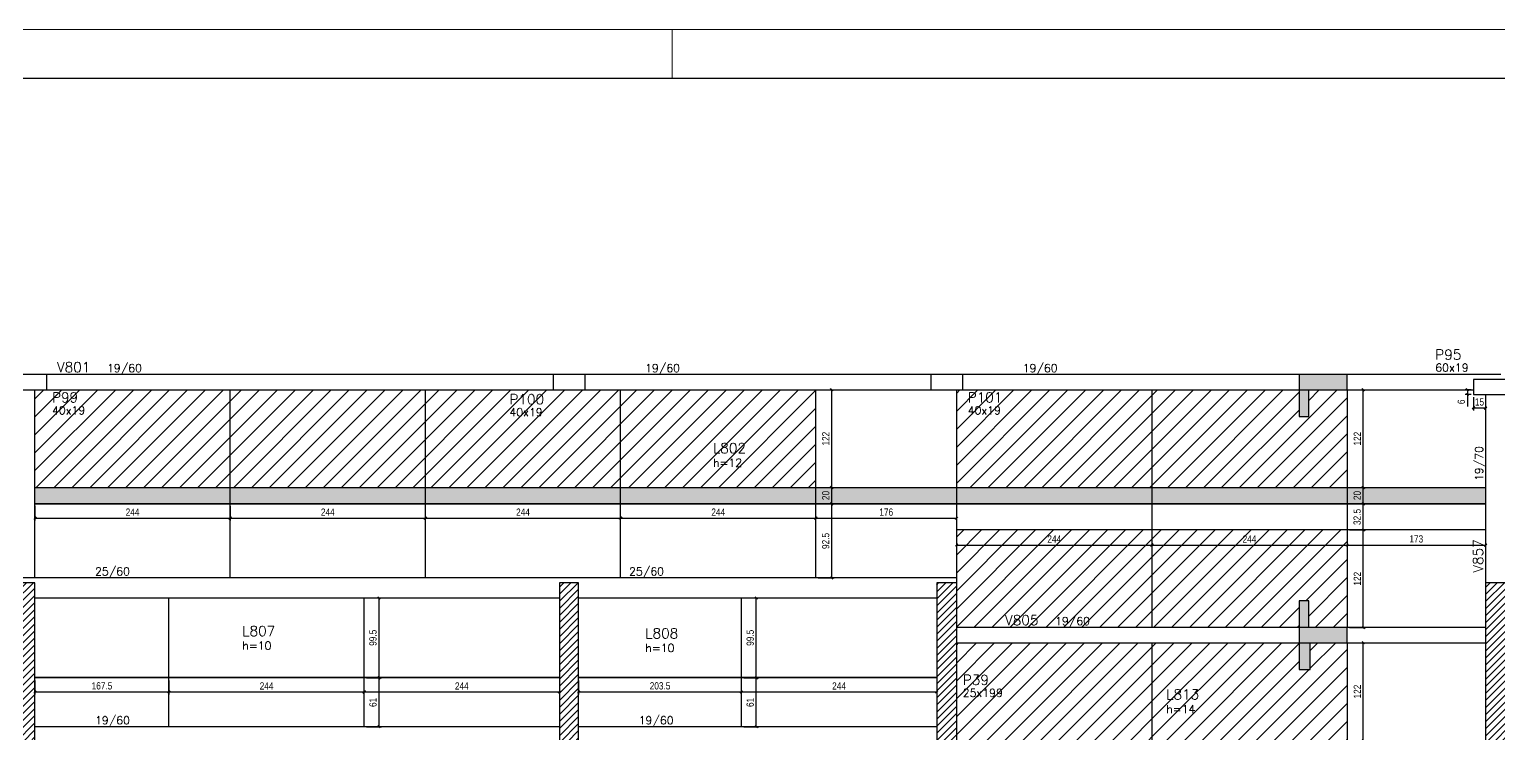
# Model space of a CAD drawing. Extents: x 1860 to 8661, y -614 to 3008.
# Drawn here: x 3347 to 5184, y 2128 to 3008 of the extents above; entities that cross this region are included whole.
import ezdxf

# ---------------------------------------------------------------- set-up
doc = ezdxf.new("R2010")
doc.units = 0
for name, color, linetype in [('COTA', 241, 'Continuous'), ('F-CORTE', 4, 'Continuous'), ('F-LAJES-DIM', 2, 'Continuous'), ('F-LAJES-NOME', 4, 'Continuous'), ('F-PILARES-DIM', 172, 'Continuous'), ('F-PILARES-HACH', 174, 'Continuous'), ('F-PILARES-M', 170, 'Continuous'), ('F-PILARES-NOME', 170, 'Continuous'), ('F-PILARES-S', 170, 'Continuous'), ('F-SOLIDO-CORTE', 71, 'Continuous'), ('F-VIGAS', 3, 'Continuous'), ('F-VIGAS-DIM', 2, 'Continuous'), ('F-VIGAS-NOME', 4, 'Continuous'), ('Painéis', 200, 'Continuous')]:
    doc.layers.add(name, color=color, linetype=linetype)
doc.layers.add('FOLHA', color=255, linetype='Continuous', lineweight=5)
doc.layers.add('Hachura', color=251, linetype='Continuous', lineweight=9)
doc.styles.add('COTA TECNICA-50', font='techl___.ttf', dxfattribs={"height": 9})
doc.styles.add('MCP', font='romans.shx')
doc.dimstyles.new('COTA PAINEL-50', dxfattribs={"dimtxt": 9, "dimasz": 3, "dimexe": 3, "dimexo": 3, "dimgap": 3, "dimtad": 1, "dimdec": 1, "dimzin": 12, "dimdsep": 46, "dimtxsty": 'COTA TECNICA-50', "dimblk1": 'OBLIQUE', "dimblk2": 'OBLIQUE', "dimsah": 1, "dimcen": 0.9, "dimclrd": 4, "dimclre": 4, "dimclrt": 240, "dimadec": 1, "dimazin": 3, "dimtfac": 1, "dimtdec": 1, "dimtmove": 0, "dimatfit": 3, "dimfxl": 1, "dimtolj": 1, "dimtzin": 12, "dimarcsym": 0})
pattern_1 = [(45, (3891.34, 901.7874), (-4.419417, 4.419417), [])]

# ---------------------------------------------------------------- blocks, each defined once
blk = doc.blocks.new('_Oblique')
at = {"color": 0, "linetype": 'ByBlock', "lineweight": -2}
blk.add_line((-0.5, -0.5), (0.5, 0.5), dxfattribs=at)
blk = doc.blocks.new('*D118')
at = {"layer": 'COTA', "color": 4, "lineweight": -2, "transparency": 16777216}
for p, q in [((3354.3, 2194.3), (3354.3, 2176.8)), ((3521.8, 2194.3), (3521.8, 2176.8)), ((3354.3, 2179.8), (3521.8, 2179.8))]:
    blk.add_line(p, q, dxfattribs=at)
at = {"layer": 'Defpoints', "color": 0, "transparency": 16777216}
for p in [(3354.3, 2197.3), (3521.8, 2197.3), (3521.8, 2179.8)]:
    blk.add_point(p, dxfattribs=at)
at = {"layer": 'COTA', "color": 4, "lineweight": -2, "transparency": 16777216, "xscale": 3, "yscale": 3, "zscale": 3, "rotation": 180}
blk.add_blockref('_Oblique', (3354.3, 2179.8), dxfattribs=at)
at = {"layer": 'COTA', "color": 4, "lineweight": -2, "transparency": 16777216, "xscale": 3, "yscale": 3, "zscale": 3}
blk.add_blockref('_Oblique', (3521.8, 2179.8), dxfattribs=at)
at = {"layer": 'COTA', "color": 240, "transparency": 16777216, "insert": (3438.1, 2187.4), "char_height": 9, "attachment_point": 5, "style": 'COTA TECNICA-50'}
blk.add_mtext('\\A1;167.5', dxfattribs=at)
blk = doc.blocks.new('*D119')
at = {"layer": 'COTA', "color": 4, "lineweight": -2, "transparency": 16777216}
for p, q in [((3521.8, 2194.3), (3521.8, 2176.8)), ((3521.8, 2179.8), (3765.8, 2179.8))]:
    blk.add_line(p, q, dxfattribs=at)
at = {"layer": 'Defpoints', "color": 0, "transparency": 16777216}
for p in [(3521.8, 2197.3), (3765.8, 2179.8), (3765.8, 2179.8)]:
    blk.add_point(p, dxfattribs=at)
at = {"layer": 'COTA', "color": 4, "lineweight": -2, "transparency": 16777216, "xscale": 3, "yscale": 3, "zscale": 3, "rotation": 180}
blk.add_blockref('_Oblique', (3521.8, 2179.8), dxfattribs=at)
at = {"layer": 'COTA', "color": 4, "lineweight": -2, "transparency": 16777216, "xscale": 3, "yscale": 3, "zscale": 3}
blk.add_blockref('_Oblique', (3765.8, 2179.8), dxfattribs=at)
at = {"layer": 'COTA', "color": 240, "transparency": 16777216, "insert": (3643.8, 2187.3), "char_height": 9, "attachment_point": 5, "style": 'COTA TECNICA-50'}
blk.add_mtext('\\A1;244', dxfattribs=at)
blk = doc.blocks.new('*D120')
at = {"layer": 'COTA', "color": 4, "lineweight": -2, "transparency": 16777216}
blk.add_line((3765.8, 2179.8), (4009.8, 2179.8), dxfattribs=at)
at = {"layer": 'Defpoints', "color": 0, "transparency": 16777216}
for p in [(3765.8, 2179.8), (4009.8, 2179.8), (4009.8, 2179.8)]:
    blk.add_point(p, dxfattribs=at)
at = {"layer": 'COTA', "color": 4, "lineweight": -2, "transparency": 16777216, "xscale": 3, "yscale": 3, "zscale": 3, "rotation": 180}
blk.add_blockref('_Oblique', (3765.8, 2179.8), dxfattribs=at)
at = {"layer": 'COTA', "color": 4, "lineweight": -2, "transparency": 16777216, "xscale": 3, "yscale": 3, "zscale": 3}
blk.add_blockref('_Oblique', (4009.8, 2179.8), dxfattribs=at)
at = {"layer": 'COTA', "color": 240, "transparency": 16777216, "insert": (3887.8, 2187.3), "char_height": 9, "attachment_point": 5, "style": 'COTA TECNICA-50'}
blk.add_mtext('\\A1;244', dxfattribs=at)
blk = doc.blocks.new('*D121')
at = {"layer": 'COTA', "color": 4, "lineweight": -2, "transparency": 16777216}
for p, q in [((3768.8, 2197.3), (3787.4, 2197.3)), ((3784.4, 2136.3), (3784.4, 2197.3)), ((3768.8, 2136.3), (3787.4, 2136.3))]:
    blk.add_line(p, q, dxfattribs=at)
at = {"layer": 'Defpoints', "color": 0, "transparency": 16777216}
for p in [(3765.8, 2197.3), (3784.4, 2197.3), (3765.8, 2136.3)]:
    blk.add_point(p, dxfattribs=at)
at = {"layer": 'COTA', "color": 4, "lineweight": -2, "transparency": 16777216, "xscale": 3, "yscale": 3, "zscale": 3}
for p, rotation in [((3784.4, 2197.3), 90), ((3784.4, 2136.3), 270)]:
    blk.add_blockref('_Oblique', p, dxfattribs=dict(at, rotation=rotation))
at = {"layer": 'COTA', "color": 240, "transparency": 16777216, "insert": (3776.8, 2166.8), "char_height": 9, "attachment_point": 5, "rotation": 90, "style": 'COTA TECNICA-50'}
blk.add_mtext('\\A1;61', dxfattribs=at)
blk = doc.blocks.new('*D117')
at = {"layer": 'COTA', "color": 4, "lineweight": -2, "transparency": 16777216}
for p, q in [((3768.8, 2297.3), (3787.4, 2297.3)), ((3784.4, 2197.8), (3784.4, 2297.3)), ((3768.8, 2197.8), (3787.4, 2197.8))]:
    blk.add_line(p, q, dxfattribs=at)
at = {"layer": 'Defpoints', "color": 0, "transparency": 16777216}
for p in [(3765.8, 2297.3), (3784.4, 2297.3), (3765.8, 2197.8)]:
    blk.add_point(p, dxfattribs=at)
at = {"layer": 'COTA', "color": 4, "lineweight": -2, "transparency": 16777216, "xscale": 3, "yscale": 3, "zscale": 3}
for p, rotation in [((3784.4, 2297.3), 90), ((3784.4, 2197.8), 270)]:
    blk.add_blockref('_Oblique', p, dxfattribs=dict(at, rotation=rotation))
at = {"layer": 'COTA', "color": 240, "transparency": 16777216, "insert": (3776.8, 2247.5), "char_height": 9, "attachment_point": 5, "rotation": 90, "style": 'COTA TECNICA-50'}
blk.add_mtext('\\A1;99.5', dxfattribs=at)
blk = doc.blocks.new('*D122')
at = {"layer": 'COTA', "color": 4, "lineweight": -2, "transparency": 16777216}
for p, q in [((4033.8, 2194.3), (4033.8, 2176.8)), ((4033.8, 2179.8), (4237.3, 2179.8))]:
    blk.add_line(p, q, dxfattribs=at)
at = {"layer": 'Defpoints', "color": 0, "transparency": 16777216}
for p in [(4033.8, 2197.3), (4237.3, 2179.8), (4237.3, 2179.8)]:
    blk.add_point(p, dxfattribs=at)
at = {"layer": 'COTA', "color": 4, "lineweight": -2, "transparency": 16777216, "xscale": 3, "yscale": 3, "zscale": 3, "rotation": 180}
blk.add_blockref('_Oblique', (4033.8, 2179.8), dxfattribs=at)
at = {"layer": 'COTA', "color": 4, "lineweight": -2, "transparency": 16777216, "xscale": 3, "yscale": 3, "zscale": 3}
blk.add_blockref('_Oblique', (4237.3, 2179.8), dxfattribs=at)
at = {"layer": 'COTA', "color": 240, "transparency": 16777216, "insert": (4135.6, 2187.4), "char_height": 9, "attachment_point": 5, "style": 'COTA TECNICA-50'}
blk.add_mtext('\\A1;203.5', dxfattribs=at)
blk = doc.blocks.new('*D123')
at = {"layer": 'COTA', "color": 4, "lineweight": -2, "transparency": 16777216}
blk.add_line((4237.3, 2179.8), (4481.3, 2179.8), dxfattribs=at)
at = {"layer": 'Defpoints', "color": 0, "transparency": 16777216}
for p in [(4237.3, 2179.8), (4481.3, 2179.8), (4481.3, 2179.8)]:
    blk.add_point(p, dxfattribs=at)
at = {"layer": 'COTA', "color": 4, "lineweight": -2, "transparency": 16777216, "xscale": 3, "yscale": 3, "zscale": 3, "rotation": 180}
blk.add_blockref('_Oblique', (4237.3, 2179.8), dxfattribs=at)
at = {"layer": 'COTA', "color": 4, "lineweight": -2, "transparency": 16777216, "xscale": 3, "yscale": 3, "zscale": 3}
blk.add_blockref('_Oblique', (4481.3, 2179.8), dxfattribs=at)
at = {"layer": 'COTA', "color": 240, "transparency": 16777216, "insert": (4359.3, 2187.3), "char_height": 9, "attachment_point": 5, "style": 'COTA TECNICA-50'}
blk.add_mtext('\\A1;244', dxfattribs=at)
blk = doc.blocks.new('*D124')
at = {"layer": 'COTA', "color": 4, "lineweight": -2, "transparency": 16777216}
for p, q in [((4240.3, 2197.3), (4258.9, 2197.3)), ((4255.9, 2136.3), (4255.9, 2197.3)), ((4240.3, 2136.3), (4258.9, 2136.3))]:
    blk.add_line(p, q, dxfattribs=at)
at = {"layer": 'Defpoints', "color": 0, "transparency": 16777216}
for p in [(4237.3, 2197.3), (4255.9, 2197.3), (4237.3, 2136.3)]:
    blk.add_point(p, dxfattribs=at)
at = {"layer": 'COTA', "color": 4, "lineweight": -2, "transparency": 16777216, "xscale": 3, "yscale": 3, "zscale": 3}
for p, rotation in [((4255.9, 2197.3), 90), ((4255.9, 2136.3), 270)]:
    blk.add_blockref('_Oblique', p, dxfattribs=dict(at, rotation=rotation))
at = {"layer": 'COTA', "color": 240, "transparency": 16777216, "insert": (4248.3, 2166.8), "char_height": 9, "attachment_point": 5, "rotation": 90, "style": 'COTA TECNICA-50'}
blk.add_mtext('\\A1;61', dxfattribs=at)
blk = doc.blocks.new('*D125')
at = {"layer": 'COTA', "color": 4, "lineweight": -2, "transparency": 16777216}
for p, q in [((4240.3, 2297.3), (4258.9, 2297.3)), ((4255.9, 2197.8), (4255.9, 2297.3)), ((4240.3, 2197.8), (4258.9, 2197.8))]:
    blk.add_line(p, q, dxfattribs=at)
at = {"layer": 'Defpoints', "color": 0, "transparency": 16777216}
for p in [(4237.3, 2297.3), (4255.9, 2297.3), (4237.3, 2197.8)]:
    blk.add_point(p, dxfattribs=at)
at = {"layer": 'COTA', "color": 4, "lineweight": -2, "transparency": 16777216, "xscale": 3, "yscale": 3, "zscale": 3}
for p, rotation in [((4255.9, 2297.3), 90), ((4255.9, 2197.8), 270)]:
    blk.add_blockref('_Oblique', p, dxfattribs=dict(at, rotation=rotation))
at = {"layer": 'COTA', "color": 240, "transparency": 16777216, "insert": (4248.3, 2247.5), "char_height": 9, "attachment_point": 5, "rotation": 90, "style": 'COTA TECNICA-50'}
blk.add_mtext('\\A1;99.5', dxfattribs=at)
blk = doc.blocks.new('*D156')
at = {"layer": 'COTA', "color": 4, "lineweight": -2, "transparency": 16777216}
for p, q in [((4997.3, 2241.3), (5017.6, 2241.3)), ((5014.6, 2119.3), (5014.6, 2241.3)), ((4997.3, 2119.3), (5017.6, 2119.3))]:
    blk.add_line(p, q, dxfattribs=at)
at = {"layer": 'Defpoints', "color": 0, "transparency": 16777216}
for p in [(4994.3, 2241.3), (5014.6, 2241.3), (4994.3, 2119.3)]:
    blk.add_point(p, dxfattribs=at)
at = {"layer": 'COTA', "color": 4, "lineweight": -2, "transparency": 16777216, "xscale": 3, "yscale": 3, "zscale": 3}
for p, rotation in [((5014.6, 2241.3), 90), ((5014.6, 2119.3), 270)]:
    blk.add_blockref('_Oblique', p, dxfattribs=dict(at, rotation=rotation))
at = {"layer": 'COTA', "color": 240, "transparency": 16777216, "insert": (5007.1, 2180.3), "char_height": 9, "attachment_point": 5, "rotation": 90, "style": 'COTA TECNICA-50'}
blk.add_mtext('\\A1;122', dxfattribs=at)
blk = doc.blocks.new('*D191')
at = {"layer": 'COTA', "color": 4, "lineweight": -2, "transparency": 16777216}
for p, q in [((4997.3, 2382.3), (5017.6, 2382.3)), ((5014.6, 2260.3), (5014.6, 2382.3)), ((4997.3, 2260.3), (5017.6, 2260.3))]:
    blk.add_line(p, q, dxfattribs=at)
at = {"layer": 'Defpoints', "color": 0, "transparency": 16777216}
for p in [(4994.3, 2382.3), (5014.6, 2382.3), (4994.3, 2260.3)]:
    blk.add_point(p, dxfattribs=at)
at = {"layer": 'COTA', "color": 4, "lineweight": -2, "transparency": 16777216, "xscale": 3, "yscale": 3, "zscale": 3}
for p, rotation in [((5014.6, 2382.3), 90), ((5014.6, 2260.3), 270)]:
    blk.add_blockref('_Oblique', p, dxfattribs=dict(at, rotation=rotation))
at = {"layer": 'COTA', "color": 240, "transparency": 16777216, "insert": (5007.1, 2321.3), "char_height": 9, "attachment_point": 5, "rotation": 90, "style": 'COTA TECNICA-50'}
blk.add_mtext('\\A1;122', dxfattribs=at)
blk = doc.blocks.new('*D192')
at = {"layer": 'COTA', "color": 4, "lineweight": -2, "transparency": 16777216}
for p, q in [((4997.3, 2414.8), (5017.6, 2414.8)), ((5014.6, 2382.3), (5014.6, 2414.8)), ((4997.3, 2382.3), (5017.6, 2382.3))]:
    blk.add_line(p, q, dxfattribs=at)
at = {"layer": 'Defpoints', "color": 0, "transparency": 16777216}
for p in [(4994.3, 2414.8), (5014.6, 2414.8), (4994.3, 2382.3)]:
    blk.add_point(p, dxfattribs=at)
at = {"layer": 'COTA', "color": 4, "lineweight": -2, "transparency": 16777216, "xscale": 3, "yscale": 3, "zscale": 3}
for p, rotation in [((5014.6, 2414.8), 90), ((5014.6, 2382.3), 270)]:
    blk.add_blockref('_Oblique', p, dxfattribs=dict(at, rotation=rotation))
at = {"layer": 'COTA', "color": 240, "transparency": 16777216, "insert": (5006.9, 2398.5), "char_height": 9, "attachment_point": 5, "rotation": 90, "style": 'COTA TECNICA-50'}
blk.add_mtext('\\A1;32.5', dxfattribs=at)
blk = doc.blocks.new('*D193')
at = {"layer": 'COTA', "color": 4, "lineweight": -2, "transparency": 16777216}
for p, q in [((4997.3, 2435.3), (5017.6, 2435.3)), ((5014.6, 2415.3), (5014.6, 2435.3)), ((4997.3, 2415.3), (5017.6, 2415.3))]:
    blk.add_line(p, q, dxfattribs=at)
at = {"layer": 'Defpoints', "color": 0, "transparency": 16777216}
for p in [(4994.3, 2435.3), (5014.6, 2435.3), (4994.3, 2415.3)]:
    blk.add_point(p, dxfattribs=at)
at = {"layer": 'COTA', "color": 4, "lineweight": -2, "transparency": 16777216, "xscale": 3, "yscale": 3, "zscale": 3}
for p, rotation in [((5014.6, 2435.3), 90), ((5014.6, 2415.3), 270)]:
    blk.add_blockref('_Oblique', p, dxfattribs=dict(at, rotation=rotation))
at = {"layer": 'COTA', "color": 240, "transparency": 16777216, "insert": (5007, 2425.3), "char_height": 9, "attachment_point": 5, "rotation": 90, "style": 'COTA TECNICA-50'}
blk.add_mtext('\\A1;20', dxfattribs=at)
blk = doc.blocks.new('*D194')
at = {"layer": 'COTA', "color": 4, "lineweight": -2, "transparency": 16777216}
for p, q in [((4997.3, 2557.3), (5017.6, 2557.3)), ((5014.6, 2435.3), (5014.6, 2557.3)), ((4997.3, 2435.3), (5017.6, 2435.3))]:
    blk.add_line(p, q, dxfattribs=at)
at = {"layer": 'Defpoints', "color": 0, "transparency": 16777216}
for p in [(4994.3, 2557.3), (5014.6, 2557.3), (4994.3, 2435.3)]:
    blk.add_point(p, dxfattribs=at)
at = {"layer": 'COTA', "color": 4, "lineweight": -2, "transparency": 16777216, "xscale": 3, "yscale": 3, "zscale": 3}
for p, rotation in [((5014.6, 2557.3), 90), ((5014.6, 2435.3), 270)]:
    blk.add_blockref('_Oblique', p, dxfattribs=dict(at, rotation=rotation))
at = {"layer": 'COTA', "color": 240, "transparency": 16777216, "insert": (5007.1, 2496.3), "char_height": 9, "attachment_point": 5, "rotation": 90, "style": 'COTA TECNICA-50'}
blk.add_mtext('\\A1;122', dxfattribs=at)
blk = doc.blocks.new('*D195')
at = {"layer": 'COTA', "color": 4, "lineweight": -2, "transparency": 16777216}
for p, q in [((4506.3, 2379.3), (4506.3, 2360.3)), ((4750.3, 2379.3), (4750.3, 2360.3)), ((4506.3, 2363.3), (4750.3, 2363.3))]:
    blk.add_line(p, q, dxfattribs=at)
at = {"layer": 'Defpoints', "color": 0, "transparency": 16777216}
for p in [(4506.3, 2382.3), (4750.3, 2382.3), (4750.3, 2363.3)]:
    blk.add_point(p, dxfattribs=at)
at = {"layer": 'COTA', "color": 4, "lineweight": -2, "transparency": 16777216, "xscale": 3, "yscale": 3, "zscale": 3, "rotation": 180}
blk.add_blockref('_Oblique', (4506.3, 2363.3), dxfattribs=at)
at = {"layer": 'COTA', "color": 4, "lineweight": -2, "transparency": 16777216, "xscale": 3, "yscale": 3, "zscale": 3}
blk.add_blockref('_Oblique', (4750.3, 2363.3), dxfattribs=at)
at = {"layer": 'COTA', "color": 240, "transparency": 16777216, "insert": (4628.3, 2370.9), "char_height": 9, "attachment_point": 5, "style": 'COTA TECNICA-50'}
blk.add_mtext('\\A1;244', dxfattribs=at)
blk = doc.blocks.new('*D196')
at = {"layer": 'COTA', "color": 4, "lineweight": -2, "transparency": 16777216}
for p, q in [((4750.3, 2379.3), (4750.3, 2360.3)), ((4994.3, 2379.3), (4994.3, 2360.3)), ((4750.3, 2363.3), (4994.3, 2363.3))]:
    blk.add_line(p, q, dxfattribs=at)
at = {"layer": 'Defpoints', "color": 0, "transparency": 16777216}
for p in [(4750.3, 2382.3), (4994.3, 2382.3), (4994.3, 2363.3)]:
    blk.add_point(p, dxfattribs=at)
at = {"layer": 'COTA', "color": 4, "lineweight": -2, "transparency": 16777216, "xscale": 3, "yscale": 3, "zscale": 3, "rotation": 180}
blk.add_blockref('_Oblique', (4750.3, 2363.3), dxfattribs=at)
at = {"layer": 'COTA', "color": 4, "lineweight": -2, "transparency": 16777216, "xscale": 3, "yscale": 3, "zscale": 3}
blk.add_blockref('_Oblique', (4994.3, 2363.3), dxfattribs=at)
at = {"layer": 'COTA', "color": 240, "transparency": 16777216, "insert": (4872.3, 2370.9), "char_height": 9, "attachment_point": 5, "style": 'COTA TECNICA-50'}
blk.add_mtext('\\A1;244', dxfattribs=at)
blk = doc.blocks.new('*D197')
at = {"layer": 'COTA', "color": 4, "lineweight": -2, "transparency": 16777216}
for p, q in [((4994.3, 2379.3), (4994.3, 2360.3)), ((5167.3, 2379.3), (5167.3, 2360.3)), ((4994.3, 2363.3), (5167.3, 2363.3))]:
    blk.add_line(p, q, dxfattribs=at)
at = {"layer": 'Defpoints', "color": 0, "transparency": 16777216}
for p in [(4994.3, 2382.3), (5167.3, 2382.3), (5167.3, 2363.3)]:
    blk.add_point(p, dxfattribs=at)
at = {"layer": 'COTA', "color": 4, "lineweight": -2, "transparency": 16777216, "xscale": 3, "yscale": 3, "zscale": 3, "rotation": 180}
blk.add_blockref('_Oblique', (4994.3, 2363.3), dxfattribs=at)
at = {"layer": 'COTA', "color": 4, "lineweight": -2, "transparency": 16777216, "xscale": 3, "yscale": 3, "zscale": 3}
blk.add_blockref('_Oblique', (5167.3, 2363.3), dxfattribs=at)
at = {"layer": 'COTA', "color": 240, "transparency": 16777216, "insert": (5080.8, 2371), "char_height": 9, "attachment_point": 5, "style": 'COTA TECNICA-50'}
blk.add_mtext('\\A1;173', dxfattribs=at)
blk = doc.blocks.new('*D198')
at = {"layer": 'COTA', "color": 4, "lineweight": -2, "transparency": 16777216}
for p, q in [((3354.3, 2412.3), (3354.3, 2394)), ((3598.3, 2411.8), (3598.3, 2394)), ((3354.3, 2397), (3598.3, 2397))]:
    blk.add_line(p, q, dxfattribs=at)
at = {"layer": 'Defpoints', "color": 0, "transparency": 16777216}
for p in [(3354.3, 2415.3), (3598.3, 2414.8), (3598.3, 2397)]:
    blk.add_point(p, dxfattribs=at)
at = {"layer": 'COTA', "color": 4, "lineweight": -2, "transparency": 16777216, "xscale": 3, "yscale": 3, "zscale": 3, "rotation": 180}
blk.add_blockref('_Oblique', (3354.3, 2397), dxfattribs=at)
at = {"layer": 'COTA', "color": 4, "lineweight": -2, "transparency": 16777216, "xscale": 3, "yscale": 3, "zscale": 3}
blk.add_blockref('_Oblique', (3598.3, 2397), dxfattribs=at)
at = {"layer": 'COTA', "color": 240, "transparency": 16777216, "insert": (3476.3, 2404.5), "char_height": 9, "attachment_point": 5, "style": 'COTA TECNICA-50'}
blk.add_mtext('\\A1;244', dxfattribs=at)
blk = doc.blocks.new('*D199')
at = {"layer": 'COTA', "color": 4, "lineweight": -2, "transparency": 16777216}
for p, q in [((3598.3, 2411.8), (3598.3, 2394)), ((3598.3, 2397), (3842.3, 2397))]:
    blk.add_line(p, q, dxfattribs=at)
at = {"layer": 'Defpoints', "color": 0, "transparency": 16777216}
for p in [(3598.3, 2414.8), (3842.3, 2397), (3842.3, 2397)]:
    blk.add_point(p, dxfattribs=at)
at = {"layer": 'COTA', "color": 4, "lineweight": -2, "transparency": 16777216, "xscale": 3, "yscale": 3, "zscale": 3, "rotation": 180}
blk.add_blockref('_Oblique', (3598.3, 2397), dxfattribs=at)
at = {"layer": 'COTA', "color": 4, "lineweight": -2, "transparency": 16777216, "xscale": 3, "yscale": 3, "zscale": 3}
blk.add_blockref('_Oblique', (3842.3, 2397), dxfattribs=at)
at = {"layer": 'COTA', "color": 240, "transparency": 16777216, "insert": (3720.3, 2404.5), "char_height": 9, "attachment_point": 5, "style": 'COTA TECNICA-50'}
blk.add_mtext('\\A1;244', dxfattribs=at)
blk = doc.blocks.new('*D200')
at = {"layer": 'COTA', "color": 4, "lineweight": -2, "transparency": 16777216}
blk.add_line((3842.3, 2397), (4086.3, 2397), dxfattribs=at)
at = {"layer": 'Defpoints', "color": 0, "transparency": 16777216}
for p in [(3842.3, 2397), (4086.3, 2397), (4086.3, 2397)]:
    blk.add_point(p, dxfattribs=at)
at = {"layer": 'COTA', "color": 4, "lineweight": -2, "transparency": 16777216, "xscale": 3, "yscale": 3, "zscale": 3, "rotation": 180}
blk.add_blockref('_Oblique', (3842.3, 2397), dxfattribs=at)
at = {"layer": 'COTA', "color": 4, "lineweight": -2, "transparency": 16777216, "xscale": 3, "yscale": 3, "zscale": 3}
blk.add_blockref('_Oblique', (4086.3, 2397), dxfattribs=at)
at = {"layer": 'COTA', "color": 240, "transparency": 16777216, "insert": (3964.3, 2404.5), "char_height": 9, "attachment_point": 5, "style": 'COTA TECNICA-50'}
blk.add_mtext('\\A1;244', dxfattribs=at)
blk = doc.blocks.new('*D201')
at = {"layer": 'COTA', "color": 4, "lineweight": -2, "transparency": 16777216}
blk.add_line((4086.3, 2397), (4330.3, 2397), dxfattribs=at)
at = {"layer": 'Defpoints', "color": 0, "transparency": 16777216}
for p in [(4086.3, 2397), (4330.3, 2397), (4330.3, 2397)]:
    blk.add_point(p, dxfattribs=at)
at = {"layer": 'COTA', "color": 4, "lineweight": -2, "transparency": 16777216, "xscale": 3, "yscale": 3, "zscale": 3, "rotation": 180}
blk.add_blockref('_Oblique', (4086.3, 2397), dxfattribs=at)
at = {"layer": 'COTA', "color": 4, "lineweight": -2, "transparency": 16777216, "xscale": 3, "yscale": 3, "zscale": 3}
blk.add_blockref('_Oblique', (4330.3, 2397), dxfattribs=at)
at = {"layer": 'COTA', "color": 240, "transparency": 16777216, "insert": (4208.3, 2404.5), "char_height": 9, "attachment_point": 5, "style": 'COTA TECNICA-50'}
blk.add_mtext('\\A1;244', dxfattribs=at)
blk = doc.blocks.new('*D202')
at = {"layer": 'COTA', "color": 4, "lineweight": -2, "transparency": 16777216}
blk.add_line((4330.3, 2397), (4506.3, 2397), dxfattribs=at)
at = {"layer": 'Defpoints', "color": 0, "transparency": 16777216}
for p in [(4330.3, 2397), (4506.3, 2397), (4506.3, 2397)]:
    blk.add_point(p, dxfattribs=at)
at = {"layer": 'COTA', "color": 4, "lineweight": -2, "transparency": 16777216, "xscale": 3, "yscale": 3, "zscale": 3, "rotation": 180}
blk.add_blockref('_Oblique', (4330.3, 2397), dxfattribs=at)
at = {"layer": 'COTA', "color": 4, "lineweight": -2, "transparency": 16777216, "xscale": 3, "yscale": 3, "zscale": 3}
blk.add_blockref('_Oblique', (4506.3, 2397), dxfattribs=at)
at = {"layer": 'COTA', "color": 240, "transparency": 16777216, "insert": (4418.3, 2404.5), "char_height": 9, "attachment_point": 5, "style": 'COTA TECNICA-50'}
blk.add_mtext('\\A1;176', dxfattribs=at)
blk = doc.blocks.new('*D203')
at = {"layer": 'COTA', "color": 4, "lineweight": -2, "transparency": 16777216}
for p, q in [((4333.3, 2414.8), (4353.2, 2414.8)), ((4350.2, 2322.3), (4350.2, 2414.8)), ((4333.3, 2322.3), (4353.2, 2322.3))]:
    blk.add_line(p, q, dxfattribs=at)
at = {"layer": 'Defpoints', "color": 0, "transparency": 16777216}
for p in [(4330.3, 2414.8), (4350.2, 2414.8), (4330.3, 2322.3)]:
    blk.add_point(p, dxfattribs=at)
at = {"layer": 'COTA', "color": 4, "lineweight": -2, "transparency": 16777216, "xscale": 3, "yscale": 3, "zscale": 3}
for p, rotation in [((4350.2, 2414.8), 90), ((4350.2, 2322.3), 270)]:
    blk.add_blockref('_Oblique', p, dxfattribs=dict(at, rotation=rotation))
at = {"layer": 'COTA', "color": 240, "transparency": 16777216, "insert": (4342.6, 2368.5), "char_height": 9, "attachment_point": 5, "rotation": 90, "style": 'COTA TECNICA-50'}
blk.add_mtext('\\A1;92.5', dxfattribs=at)
blk = doc.blocks.new('*D204')
at = {"layer": 'COTA', "color": 4, "lineweight": -2, "transparency": 16777216}
for p, q in [((4333.3, 2435.3), (4353.2, 2435.3)), ((4350.2, 2415.3), (4350.2, 2435.3)), ((4333.3, 2415.3), (4353.2, 2415.3))]:
    blk.add_line(p, q, dxfattribs=at)
at = {"layer": 'Defpoints', "color": 0, "transparency": 16777216}
for p in [(4330.3, 2435.3), (4350.2, 2435.3), (4330.3, 2415.3)]:
    blk.add_point(p, dxfattribs=at)
at = {"layer": 'COTA', "color": 4, "lineweight": -2, "transparency": 16777216, "xscale": 3, "yscale": 3, "zscale": 3}
for p, rotation in [((4350.2, 2435.3), 90), ((4350.2, 2415.3), 270)]:
    blk.add_blockref('_Oblique', p, dxfattribs=dict(at, rotation=rotation))
at = {"layer": 'COTA', "color": 240, "transparency": 16777216, "insert": (4342.7, 2425.3), "char_height": 9, "attachment_point": 5, "rotation": 90, "style": 'COTA TECNICA-50'}
blk.add_mtext('\\A1;20', dxfattribs=at)
blk = doc.blocks.new('*D205')
at = {"layer": 'COTA', "color": 4, "lineweight": -2, "transparency": 16777216}
for p, q in [((4333.3, 2557.3), (4353.2, 2557.3)), ((4350.2, 2435.3), (4350.2, 2557.3)), ((4333.3, 2435.3), (4353.2, 2435.3))]:
    blk.add_line(p, q, dxfattribs=at)
at = {"layer": 'Defpoints', "color": 0, "transparency": 16777216}
for p in [(4330.3, 2557.3), (4350.2, 2557.3), (4330.3, 2435.3)]:
    blk.add_point(p, dxfattribs=at)
at = {"layer": 'COTA', "color": 4, "lineweight": -2, "transparency": 16777216, "xscale": 3, "yscale": 3, "zscale": 3}
for p, rotation in [((4350.2, 2557.3), 90), ((4350.2, 2435.3), 270)]:
    blk.add_blockref('_Oblique', p, dxfattribs=dict(at, rotation=rotation))
at = {"layer": 'COTA', "color": 240, "transparency": 16777216, "insert": (4342.7, 2496.3), "char_height": 9, "attachment_point": 5, "rotation": 90, "style": 'COTA TECNICA-50'}
blk.add_mtext('\\A1;122', dxfattribs=at)
blk = doc.blocks.new('*D364')
at = {"layer": 'Defpoints', "color": 0, "transparency": 16777216}
for p in [(5152.3, 2551.3), (5152.3, 2534.5), (5167.3, 2551.3)]:
    blk.add_point(p, dxfattribs=at)
at = {"layer": 'Painéis', "color": 4, "lineweight": -2, "transparency": 16777216}
for p, q in [((5152.3, 2548.3), (5152.3, 2531.5)), ((5167.3, 2534.5), (5152.3, 2534.5)), ((5167.3, 2548.3), (5167.3, 2531.5))]:
    blk.add_line(p, q, dxfattribs=at)
at = {"layer": 'Painéis', "color": 4, "lineweight": -2, "transparency": 16777216, "xscale": 3, "yscale": 3, "zscale": 3, "rotation": 180}
blk.add_blockref('_Oblique', (5152.3, 2534.5), dxfattribs=at)
at = {"layer": 'Painéis', "color": 4, "lineweight": -2, "transparency": 16777216, "xscale": 3, "yscale": 3, "zscale": 3}
blk.add_blockref('_Oblique', (5167.3, 2534.5), dxfattribs=at)
at = {"layer": 'Painéis', "color": 240, "transparency": 16777216, "insert": (5159.8, 2542.1), "char_height": 9, "attachment_point": 5, "style": 'COTA TECNICA-50'}
blk.add_mtext('\\A1;15', dxfattribs=at)
blk = doc.blocks.new('*D365')
at = {"layer": 'Defpoints', "color": 0, "transparency": 16777216}
for p in [(5152.3, 2557.3), (5144.7, 2551.3), (5152.3, 2551.3)]:
    blk.add_point(p, dxfattribs=at)
at = {"layer": 'Painéis', "color": 4, "lineweight": -2, "transparency": 16777216}
for p, q in [((5149.3, 2557.3), (5141.7, 2557.3)), ((5144.7, 2557.3), (5144.7, 2551.3)), ((5149.3, 2551.3), (5141.7, 2551.3)), ((5144.7, 2551.3), (5144.7, 2536.3))]:
    blk.add_line(p, q, dxfattribs=at)
at = {"layer": 'Painéis', "color": 4, "lineweight": -2, "transparency": 16777216, "xscale": 3, "yscale": 3, "zscale": 3}
for p, rotation in [((5144.7, 2557.3), 90), ((5144.7, 2551.3), 270)]:
    blk.add_blockref('_Oblique', p, dxfattribs=dict(at, rotation=rotation))
at = {"layer": 'Painéis', "color": 240, "transparency": 16777216, "insert": (5137.1, 2542.3), "char_height": 9, "attachment_point": 5, "rotation": 90, "style": 'COTA TECNICA-50'}
blk.add_mtext('\\A1;6', dxfattribs=at)

msp = doc.modelspace()

# ---------------------------------------------------------------- hatches: boundary and pattern name
at = {"layer": 'F-PILARES-HACH', "linetype": 'Continuous'}
h = msp.add_hatch(dxfattribs=at)
h.set_pattern_fill('ANSI31', color=256, scale=50, style=0)
h.set_pattern_definition(pattern_1)
h.paths.add_polyline_path([(3329.34, 2117.29), (3354.34, 2117.29), (3354.34, 2316.29), (3329.34, 2316.29)], flags=16)
h = msp.add_hatch(dxfattribs=at)
h.set_pattern_fill('ANSI31', color=256, scale=50, style=0)
h.set_pattern_definition(pattern_1)
h.paths.add_polyline_path([(4009.84, 2117.29), (4033.84, 2117.29), (4033.84, 2316.29), (4009.84, 2316.29)], flags=16)
h = msp.add_hatch(dxfattribs=at)
h.set_pattern_fill('ANSI31', color=256, scale=50, style=0)
h.set_pattern_definition(pattern_1)
h.paths.add_polyline_path([(4481.34, 2117.29), (4506.34, 2117.29), (4506.34, 2316.29), (4481.34, 2316.29)], flags=16)
h = msp.add_hatch(dxfattribs=at)
h.set_pattern_fill('ANSI31', color=256, scale=50, style=0)
h.set_pattern_definition(pattern_1)
h.paths.add_polyline_path([(5167.34, 2117.29), (5197.34, 2117.29), (5197.34, 2316.29), (5167.34, 2316.29)], flags=16)
at = {"layer": 'F-SOLIDO-CORTE', "linetype": 'Continuous'}
for points in [[(4994.33, 2557.29), (4994.33, 2576.29), (4934.33, 2576.29), (4934.33, 2523.94), (4946.33, 2523.94), (4946.33, 2557.29)], [(4994.33, 2241.29), (4994.33, 2260.29), (4946.33, 2260.29), (4946.33, 2293.64), (4934.33, 2293.64), (4934.33, 2241.29), (4934.33, 2207.94), (4948.33, 2207.94), (4948.33, 2241.29)]]:
    msp.add_hatch(color=256, dxfattribs=at).paths.add_polyline_path(points, flags=16)
at = {"layer": 'Hachura', "linetype": 'ByBlock'}
h = msp.add_hatch(dxfattribs=at)
h.set_pattern_fill('ANSI31', color=256, scale=5)
h.paths.add_polyline_path([(3369.34, 2557.29), (3354.34, 2557.29), (3354.34, 2435.29), (3598.34, 2435.29), (3598.34, 2557.29)])
h.paths.add_polyline_path([(3598.34, 2557.29), (3598.34, 2435.29), (3842.34, 2435.29), (3842.34, 2557.29)])
h.paths.add_polyline_path([(4086.34, 2435.29), (4086.34, 2557.29), (4041.84, 2557.29), (4001.84, 2557.29), (3842.34, 2557.29), (3842.34, 2435.29)])
h.paths.add_polyline_path([(4330.34, 2557.29), (4086.34, 2557.29), (4086.34, 2435.29), (4330.34, 2435.29)])
h.paths.add_polyline_path([(4750.34, 2435.29), (4750.34, 2557.29), (4513.84, 2557.29), (4506.34, 2557.29), (4506.34, 2435.29)])
h.paths.add_polyline_path([(4994.34, 2435.29), (4994.34, 2557.29), (4946.33, 2557.29), (4946.33, 2523.94), (4946.33, 2523.94), (4934.33, 2523.94), (4934.33, 2557.29), (4750.34, 2557.29), (4750.34, 2435.29)])
h = msp.add_hatch(color=256, dxfattribs=at)
h.dxf.hatch_style = 1
h.paths.add_polyline_path([(3598.34, 2415.29), (3598.34, 2435.29), (3354.34, 2435.29), (3354.34, 2415.29)])
h.paths.add_polyline_path([(3598.34, 2435.29), (3598.34, 2415.29), (3842.34, 2415.29), (3842.34, 2435.29)])
h.paths.add_polyline_path([(4086.34, 2415.29), (4086.34, 2435.29), (3842.34, 2435.29), (3842.34, 2415.29)])
h.paths.add_polyline_path([(4086.34, 2435.29), (4086.34, 2415.29), (4330.34, 2415.29), (4330.34, 2435.29)])
h.paths.add_polyline_path([(4330.34, 2435.29), (4330.34, 2415.29), (4506.34, 2415.29), (4506.34, 2435.29)])
h.paths.add_polyline_path([(4750.34, 2415.29), (4750.34, 2435.29), (4506.34, 2435.29), (4506.34, 2415.29)])
h.paths.add_polyline_path([(4750.34, 2435.29), (4750.34, 2415.29), (4994.34, 2415.29), (4994.34, 2435.29)])
h.paths.add_polyline_path([(5167.34, 2415.29), (5167.34, 2435.29), (4994.34, 2435.29), (4994.34, 2415.29)])
h = msp.add_hatch(dxfattribs=at)
h.set_pattern_fill('ANSI31', color=256, scale=5)
h.paths.add_polyline_path([(4750.34, 2260.29), (4750.34, 2382.29), (4506.34, 2382.29), (4506.34, 2322.29), (4506.34, 2316.29), (4506.34, 2260.29)])
h = msp.add_hatch(dxfattribs=at)
h.set_pattern_fill('ANSI31', color=256, scale=5)
h.paths.add_polyline_path([(4934.33, 2260.29), (4934.33, 2293.64), (4946.33, 2293.64), (4946.33, 2260.29), (4994.34, 2260.29), (4994.34, 2382.29), (4750.34, 2382.29), (4750.34, 2260.29)])
h = msp.add_hatch(dxfattribs=at)
h.set_pattern_fill('ANSI31', color=256, scale=5)
h.paths.add_polyline_path([(4506.34, 2241.29), (4506.34, 2119.29), (4750.34, 2119.29), (4750.34, 2241.29)])
h.paths.add_polyline_path([(4750.34, 2241.29), (4750.34, 2119.29), (4994.34, 2119.29), (4994.34, 2241.29), (4948.33, 2241.29), (4948.33, 2207.94), (4934.33, 2207.94), (4934.33, 2241.29)], flags=17)
h.paths.add_polyline_path([(4994.34, 2241.29), (4948.33, 2241.29), (4948.33, 2207.94), (4948.33, 2207.94), (4934.33, 2207.94), (4934.33, 2241.29), (4750.34, 2241.29), (4750.34, 2119.29), (4994.34, 2119.29)])
h.paths.add_polyline_path([(4994.34, 2098.79), (4750.34, 2098.79), (4750.34, 1976.79), (4994.34, 1976.79)])
h.paths.add_polyline_path([(4506.34, 2098.79), (4506.34, 1976.79), (4750.34, 1976.79), (4750.34, 2098.79)])
h.paths.add_polyline_path([(4506.34, 1907.29), (4506.34, 1785.29), (4750.34, 1785.29), (4750.34, 1907.29)])
h.paths.add_polyline_path([(4750.34, 1907.29), (4750.34, 1785.29), (4934.33, 1785.29), (4934.33, 1818.64), (4948.33, 1818.64), (4948.33, 1785.29), (4994.34, 1785.29), (4994.34, 1907.29)])
h = msp.add_hatch(dxfattribs=at)
h.set_pattern_fill('ANSI31', color=256, scale=5)
h.paths.add_polyline_path([(4934.33, 2207.94), (4934.33, 2241.29), (4750.34, 2241.29), (4750.34, 2119.29), (4994.34, 2119.29), (4994.34, 2241.29), (4948.33, 2241.29), (4948.33, 2207.94)])

# ---------------------------------------------------------------- linework, layer by layer
at = {"color": 30}
msp.add_line((2012.11, 2946.69), (8600.49, 2946.69), dxfattribs=at)
at = {"layer": 'F-CORTE', "linetype": 'Continuous'}
for points in [[(4946.33, 2523.94), (4946.33, 2557.29), (4994.33, 2557.29), (4994.33, 2576.29), (4934.33, 2576.29), (4934.33, 2523.94)], [(4934.33, 2293.64), (4934.33, 2241.29), (4934.33, 2207.94)], [(4948.33, 2207.94), (4948.33, 2241.29), (4994.33, 2241.29), (4994.33, 2260.29), (4946.33, 2260.29), (4946.33, 2293.64)]]:
    msp.add_lwpolyline(points, dxfattribs=at)
at = {"layer": 'F-PILARES-M', "linetype": 'Continuous'}
for points in [[(3329.34, 2557.29), (3369.34, 2557.29), (3369.34, 2576.29), (3329.34, 2576.29), (3329.34, 2557.29)], [(4001.84, 2557.29), (4041.84, 2557.29), (4041.84, 2576.29), (4001.84, 2576.29), (4001.84, 2557.29)], [(4473.84, 2557.29), (4513.84, 2557.29), (4513.84, 2576.29), (4473.84, 2576.29), (4473.84, 2557.29)]]:
    msp.add_lwpolyline(points, dxfattribs=at)
at = {"layer": 'F-PILARES-M'}
msp.add_lwpolyline([(5152.34, 2551.29), (5212.34, 2551.29), (5212.34, 2570.29), (5152.34, 2570.29), (5152.34, 2551.29)], dxfattribs=at)
at = {"layer": 'F-PILARES-S', "linetype": 'Continuous'}
for points in [[(3329.34, 2117.29), (3354.34, 2117.29), (3354.34, 2316.29), (3329.34, 2316.29), (3329.34, 2117.29)], [(4009.84, 2117.29), (4033.84, 2117.29), (4033.84, 2316.29), (4009.84, 2316.29), (4009.84, 2117.29)], [(4481.34, 2117.29), (4506.34, 2117.29), (4506.34, 2316.29), (4481.34, 2316.29), (4481.34, 2117.29)], [(5167.34, 2117.29), (5197.34, 2117.29), (5197.34, 2316.29), (5167.34, 2316.29), (5167.34, 2117.29)]]:
    msp.add_lwpolyline(points, dxfattribs=at)
at = {"layer": 'F-SOLIDO-CORTE', "linetype": 'Continuous'}
for points in [[(4994.33, 2557.29), (4994.33, 2576.29), (4934.33, 2576.29), (4934.33, 2523.94), (4946.33, 2523.94), (4946.33, 2557.29), (4994.33, 2557.29)], [(4994.33, 2241.29), (4994.33, 2260.29), (4946.33, 2260.29), (4946.33, 2293.64), (4934.33, 2293.64), (4934.33, 2241.29), (4934.33, 2207.94), (4948.33, 2207.94), (4948.33, 2241.29), (4994.33, 2241.29)]]:
    msp.add_lwpolyline(points, dxfattribs=at)
at = {"layer": 'F-VIGAS'}
for points in [[(4001.84, 2576.29), (3369.34, 2576.29)], [(4473.84, 2576.29), (4041.84, 2576.29)], [(5186.34, 2576.29), (4513.84, 2576.29)], [(3354.34, 2322.29), (3354.34, 2557.29)], [(3369.34, 2557.29), (4001.84, 2557.29)], [(4041.84, 2557.29), (4473.84, 2557.29)], [(4513.84, 2557.29), (5152.34, 2557.29)], [(5167.34, 2551.29), (5167.34, 2454.79)], [(5167.34, 2454.79), (5167.34, 2316.29)], [(3354.34, 2322.29), (3329.34, 2322.29)], [(4021.84, 2322.29), (3354.34, 2322.29)], [(4506.34, 2322.29), (4021.84, 2322.29)], [(4506.34, 2316.29), (4506.34, 2322.29)], [(3354.34, 2297.29), (4009.84, 2297.29)], [(4033.84, 2297.29), (4481.34, 2297.29)], [(5167.34, 2260.29), (4506.34, 2260.29)], [(4506.34, 2241.29), (5167.34, 2241.29)], [(4009.84, 2136.29), (3354.34, 2136.29)], [(4481.34, 2136.29), (4033.84, 2136.29)]]:
    msp.add_lwpolyline(points, dxfattribs=at)
at = {"layer": 'FOLHA'}
for p, q in [((1859.7, 3007.66), (8661.45, 3007.66)), ((4150.82, 3007.66), (4150.82, 2946.69))]:
    msp.add_line(p, q, dxfattribs=at)
at = {"layer": 'Painéis'}
for p, q in [((4506.34, 2322.29), (4506.34, 2557.29)), ((3521.84, 2136.29), (3521.84, 2297.29)), ((3765.84, 2136.29), (3765.84, 2297.29)), ((4237.34, 2136.29), (4237.34, 2297.29))]:
    msp.add_line(p, q, dxfattribs=at)
for points in [[(3598.34, 2322.29), (3598.34, 2557.29)], [(3842.34, 2322.29), (3842.34, 2557.29)], [(4086.34, 2322.29), (4086.34, 2557.29)], [(4330.34, 2322.29), (4330.34, 2557.29)], [(4750.34, 2557.29), (4750.34, 2260.29)], [(4994.34, 2557.29), (4994.34, 2260.29)], [(3354.34, 2435.29), (5167.34, 2435.29)], [(3354.34, 2415.29), (5167.34, 2415.29)], [(3354.34, 2414.79), (5167.34, 2414.79)], [(5167.34, 2382.29), (4506.34, 2382.29)], [(4750.34, 2241.29), (4750.34, 1785.29)], [(4994.34, 2241.29), (4994.34, 1785.29)], [(4009.84, 2197.79), (3354.34, 2197.79)], [(4009.84, 2197.29), (3354.34, 2197.29)], [(4481.34, 2197.79), (4033.84, 2197.79)], [(4481.34, 2197.29), (4033.84, 2197.29)]]:
    msp.add_lwpolyline(points, dxfattribs=at)

# ---------------------------------------------------------------- texts
at = {"layer": 'F-LAJES-DIM', "linetype": 'Continuous', "style": 'MCP'}
for s, p in [('h=12', (4201.76, 2461.2)), ('h=10', (3613.43, 2232.71)), ('h=10', (4117.13, 2229.79)), ('h=14', (4768.26, 2153.5))]:
    msp.add_text(s, height=10, dxfattribs=at).set_placement(p)
at = {"layer": 'F-LAJES-NOME', "linetype": 'Continuous', "style": 'MCP'}
for s, p in [('L802', (4201.76, 2478.2)), ('L807', (3613.43, 2249.71)), ('L808', (4117.13, 2246.79)), ('L813', (4768.26, 2170.5))]:
    msp.add_text(s, height=12.5, dxfattribs=at).set_placement(p)
at = {"layer": 'F-PILARES-DIM', "linetype": 'Continuous', "style": 'MCP'}
for s, p in [('60x19', (5104.54, 2580.05)), ('40x19', (3375.59, 2526.66)), ('40x19', (3947.33, 2524.26)), ('40x19', (4520.09, 2526.66)), ('25x199', (4513.97, 2173.65))]:
    msp.add_text(s, height=10, dxfattribs=at).set_placement(p)
at = {"layer": 'F-PILARES-NOME', "linetype": 'Continuous', "style": 'MCP'}
for s, p in [('P95', (5104.54, 2595.05)), ('P99', (3375.59, 2541.66)), ('P101', (4520.09, 2541.66)), ('P100', (3947.33, 2539.26)), ('P39', (4513.97, 2188.65))]:
    msp.add_text(s, height=12.5, dxfattribs=at).set_placement(p)
at = {"layer": 'F-VIGAS-DIM', "linetype": 'Continuous', "style": 'MCP'}
for s, p in [('19/60', (3444.34, 2579.41)), ('19/60', (4116.84, 2579.41)), ('19/60', (4588.84, 2579.41)), ('25/60', (3429.34, 2325.41)), ('25/60', (4096.84, 2325.41)), ('19/60', (4629.27, 2263.41)), ('19/60', (3429.34, 2139.41)), ('19/60', (4108.84, 2139.41))]:
    msp.add_text(s, height=10, dxfattribs=at).set_placement(p)
msp.add_text('19/70', height=10, rotation=90, dxfattribs=at).set_placement((5164.21, 2443.38))
at = {"layer": 'F-VIGAS-NOME', "linetype": 'Continuous', "style": 'MCP'}
for s, p in [('V801', (3381.84, 2579.41)), ('V805', (4566.77, 2263.41))]:
    msp.add_text(s, height=12.5, dxfattribs=at).set_placement(p)
msp.add_text('V857', height=12.5, rotation=90, dxfattribs=at).set_placement((5164.21, 2328.79))

# ---------------------------------------------------------------- dimensions: what is measured, and where the dimension line sits
at = {"layer": 'COTA'}
for base, p1, p2, picture, middle in [((4350.25, 2557.29), (4330.34, 2435.29), (4330.34, 2557.29), '*D205', (4342.69, 2496.29)), ((5014.61, 2557.29), (4994.34, 2435.29), (4994.34, 2557.29), '*D194', (5007.06, 2496.29)), ((5014.61, 2414.79), (4994.34, 2382.29), (4994.34, 2414.79), '*D192', (5006.92, 2398.54)), ((5014.61, 2241.29), (4994.34, 2119.29), (4994.34, 2241.29), '*D156', (5007.06, 2180.29))]:
    dim = msp.add_linear_dim(base=base, p1=p1, p2=p2, angle=90, dimstyle='COTA PAINEL-50', override={"dimtmove": 1}, dxfattribs=at)
    dim.commit()
    dim.dimension.update_dxf_attribs({"geometry": picture, "text_midpoint": middle})
for base, p1, p2, picture, middle in [((4350.25, 2435.29), (4330.34, 2415.29), (4330.34, 2435.29), '*D204', (4342.65, 2425.29)), ((5014.61, 2435.29), (4994.34, 2415.29), (4994.34, 2435.29), '*D193', (5007.02, 2425.29)), ((4350.25, 2414.79), (4330.34, 2322.29), (4330.34, 2414.79), '*D203', (4342.62, 2368.54)), ((5014.61, 2382.29), (4994.34, 2260.29), (4994.34, 2382.29), '*D191', (5007.06, 2321.29)), ((3784.41, 2297.29), (3765.84, 2197.79), (3765.84, 2297.29), '*D117', (3776.79, 2247.54)), ((4255.91, 2297.29), (4237.34, 2197.79), (4237.34, 2297.29), '*D125', (4248.29, 2247.54)), ((3784.41, 2197.29), (3765.84, 2136.29), (3765.84, 2197.29), '*D121', (3776.82, 2166.79)), ((4255.91, 2197.29), (4237.34, 2136.29), (4237.34, 2197.29), '*D124', (4248.32, 2166.79))]:
    dim = msp.add_linear_dim(base=base, p1=p1, p2=p2, angle=90, dimstyle='COTA PAINEL-50', dxfattribs=at)
    dim.commit()
    dim.dimension.update_dxf_attribs({"geometry": picture, "text_midpoint": middle})
for base, p1, p2, picture, middle in [((3598.34, 2396.96), (3354.34, 2415.29), (3598.34, 2414.79), '*D198', (3476.34, 2404.52)), ((4750.34, 2363.31), (4506.34, 2382.29), (4750.34, 2382.29), '*D195', (4628.34, 2370.87)), ((3521.84, 2179.75), (3354.34, 2197.29), (3521.84, 2197.29), '*D118', (3438.09, 2187.35))]:
    dim = msp.add_linear_dim(base=base, p1=p1, p2=p2, dimstyle='COTA PAINEL-50', dxfattribs=at)
    dim.commit()
    dim.dimension.update_dxf_attribs({"geometry": picture, "text_midpoint": middle})
for base, p1, p2, picture, middle in [((3842.34, 2396.96), (3598.34, 2414.79), (3842.34, 2396.96), '*D199', (3720.34, 2404.52)), ((4086.34, 2396.96), (3842.34, 2396.96), (4086.34, 2396.96), '*D200', (3964.34, 2404.52)), ((4330.34, 2396.96), (4086.34, 2396.96), (4330.34, 2396.96), '*D201', (4208.34, 2404.52)), ((4506.34, 2396.96), (4330.34, 2396.96), (4506.34, 2396.96), '*D202', (4418.34, 2404.55)), ((4994.34, 2363.31), (4750.34, 2382.29), (4994.34, 2382.29), '*D196', (4872.34, 2370.87)), ((5167.34, 2363.31), (4994.34, 2382.29), (5167.34, 2382.29), '*D197', (5080.84, 2371)), ((3765.84, 2179.75), (3521.84, 2197.29), (3765.84, 2179.75), '*D119', (3643.84, 2187.32)), ((4009.84, 2179.75), (3765.84, 2179.75), (4009.84, 2179.75), '*D120', (3887.84, 2187.32)), ((4237.34, 2179.75), (4033.84, 2197.29), (4237.34, 2179.75), '*D122', (4135.59, 2187.45)), ((4481.34, 2179.75), (4237.34, 2179.75), (4481.34, 2179.75), '*D123', (4359.34, 2187.32))]:
    dim = msp.add_linear_dim(base=base, p1=p1, p2=p2, dimstyle='COTA PAINEL-50', override={"dimtmove": 1}, dxfattribs=at)
    dim.commit()
    dim.dimension.update_dxf_attribs({"geometry": picture, "text_midpoint": middle})
at = {"layer": 'Painéis'}
dim = msp.add_linear_dim(base=(5144.72, 2551.29), p1=(5152.34, 2557.29), p2=(5152.34, 2551.29), angle=90, dimstyle='COTA PAINEL-50', dxfattribs=at)
dim.commit()
dim.dimension.update_dxf_attribs({"geometry": '*D365', "text_midpoint": (5137.12, 2542.29)})
dim = msp.add_linear_dim(base=(5152.34, 2534.45), p1=(5167.34, 2551.29), p2=(5152.34, 2551.29), dimstyle='COTA PAINEL-50', dxfattribs=at)
dim.commit()
dim.dimension.update_dxf_attribs({"geometry": '*D364', "text_midpoint": (5159.84, 2542.05)})

doc.saveas('drawing.dxf')
